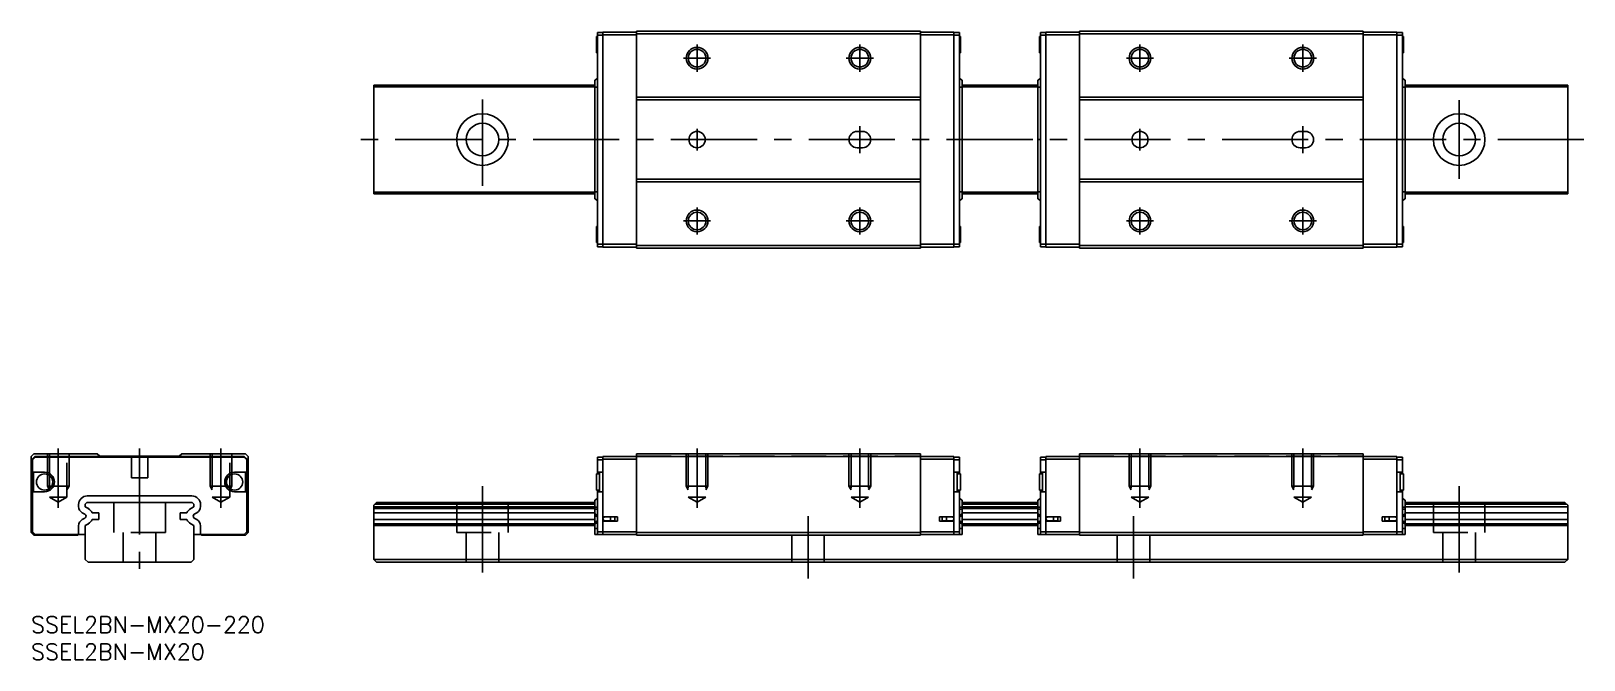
# Model space of a CAD drawing. Extents: x 0 to 286, y -8 to 108.
import ezdxf

# ---------------------------------------------------------------- set-up
doc = ezdxf.new("R2010")
doc.units = 0
doc.header["$LTSCALE"] = 0.5
doc.linetypes.add('CENTER', pattern=[50.8, 31.75, -6.35, 6.35, -6.35])
doc.linetypes.add('DASHED', pattern=[19.05, 12.7, -6.35])
for name, color, linetype in [('MSM_CENTER', 1, 'CENTER'), ('MSM_CONTINUOUS', 7, 'CONTINUOUS'), ('MSM_DASHED', 4, 'DASHED'), ('MSM_NARROW', 5, 'CONTINUOUS'), ('MSM_PART_NUMBER', 7, 'CONTINUOUS')]:
    doc.layers.add(name, color=color, linetype=linetype)
doc.styles.get("Standard").update_dxf_attribs({"font": 'txt.shx', "height": 3, "bigfont": 'bigfont.shx'})

# ---------------------------------------------------------------- blocks, each defined once
blk = doc.blocks.new('*U2')
at = {"layer": 'MSM_PART_NUMBER'}
blk.add_text('SSEL2BN-MX20-220', height=3, dxfattribs=at).set_placement((0, -3))
blk = doc.blocks.new('*U3')
at = {"layer": 'MSM_PART_NUMBER'}
blk.add_text('SSEL2BN-MX20', height=3, dxfattribs=at).set_placement((0, -8))

msp = doc.modelspace()

# ---------------------------------------------------------------- linework, layer by layer
at = {"layer": 'MSM_CENTER'}
for p, q in [((122.74, 100.41), (122.74, 105.41)), ((152.74, 100.41), (152.74, 105.41)), ((204.37, 100.41), (204.37, 105.41)), ((234.37, 100.41), (234.37, 105.41)), ((120.24, 102.91), (125.24, 102.91)), ((155.24, 102.91), (150.24, 102.91)), ((201.87, 102.91), (206.87, 102.91)), ((236.87, 102.91), (231.87, 102.91)), ((83.19, 79.41), (83.19, 96.41)), ((263.19, 80.66), (263.19, 95.16)), ((122.74, 85.91), (122.74, 89.91)), ((152.74, 90.41), (152.74, 85.41)), ((204.37, 85.91), (204.37, 89.91)), ((234.37, 90.41), (234.37, 85.41)), ((286.19, 87.91), (60.19, 87.91)), ((122.74, 75.41), (122.74, 70.41)), ((152.74, 75.41), (152.74, 70.41)), ((204.37, 75.41), (204.37, 70.41)), ((234.37, 75.41), (234.37, 70.41)), ((120.24, 72.91), (125.24, 72.91)), ((155.24, 72.91), (150.24, 72.91)), ((201.87, 72.91), (206.87, 72.91)), ((236.87, 72.91), (231.87, 72.91)), ((5, 31), (5, 20.06)), ((20, 31), (20, 8.5)), ((35, 31), (35, 20.06)), ((122.74, 31), (122.74, 20.06)), ((152.74, 31), (152.74, 20.06)), ((204.37, 31), (204.37, 20.06)), ((234.37, 31), (234.37, 20.06)), ((83.19, 24), (83.19, 7)), ((263.19, 24), (263.19, 7)), ((143.19, 18.5), (143.19, 7)), ((203.19, 18.5), (203.19, 7))]:
    msp.add_line(p, q, dxfattribs=at)
at = {"layer": 'MSM_CONTINUOUS'}
for p, q in [((104.19, 103.91), (104.19, 106.91)), ((104.39, 106.91), (104.19, 106.91)), ((104.39, 107.66), (104.39, 68.16)), ((104.39, 107.66), (105.39, 107.66)), ((104.39, 107.16), (105.39, 107.16)), ((105.39, 107.71), (105.39, 68.11)), ((105.39, 107.71), (111.59, 107.71)), ((105.39, 107.21), (111.59, 107.21)), ((111.59, 107.91), (111.59, 67.91)), ((163.89, 107.91), (111.59, 107.91)), ((163.89, 107.41), (111.59, 107.41)), ((163.89, 107.91), (163.89, 67.91)), ((170.09, 107.71), (163.89, 107.71)), ((170.09, 107.21), (163.89, 107.21)), ((170.09, 107.71), (170.09, 68.11)), ((171.09, 107.66), (170.09, 107.66)), ((171.09, 107.16), (170.09, 107.16)), ((171.09, 107.66), (171.09, 68.16)), ((171.29, 106.91), (171.09, 106.91)), ((171.29, 103.91), (171.29, 106.91)), ((186.02, 106.91), (185.82, 106.91)), ((185.82, 103.91), (185.82, 106.91)), ((186.02, 107.66), (187.02, 107.66)), ((186.02, 107.66), (186.02, 68.16)), ((186.02, 107.16), (187.02, 107.16)), ((187.02, 107.71), (193.22, 107.71)), ((187.02, 107.71), (187.02, 68.11)), ((187.02, 107.21), (193.22, 107.21)), ((245.52, 107.91), (193.22, 107.91)), ((193.22, 107.91), (193.22, 67.91)), ((245.52, 107.41), (193.22, 107.41)), ((245.52, 107.91), (245.52, 67.91)), ((251.72, 107.71), (245.52, 107.71)), ((251.72, 107.21), (245.52, 107.21)), ((251.72, 107.71), (251.72, 68.11)), ((252.72, 107.66), (251.72, 107.66)), ((252.72, 107.16), (251.72, 107.16)), ((252.72, 107.66), (252.72, 68.16)), ((252.92, 106.91), (252.72, 106.91)), ((252.92, 103.91), (252.92, 106.91)), ((104.19, 103.91), (104.39, 103.91)), ((171.09, 103.91), (171.29, 103.91)), ((185.82, 103.91), (186.02, 103.91)), ((252.72, 103.91), (252.92, 103.91)), ((103.89, 97.91), (63.19, 97.91)), ((63.19, 97.91), (63.19, 77.91)), ((103.89, 97.61), (63.19, 97.61)), ((104.39, 99.14), (103.89, 98.84)), ((103.89, 76.98), (103.89, 98.84)), ((104.39, 97.54), (103.89, 97.54)), ((171.09, 99.14), (171.59, 98.84)), ((171.09, 97.54), (171.59, 97.54)), ((171.59, 76.98), (171.59, 98.84)), ((185.52, 97.91), (171.59, 97.91)), ((185.52, 97.61), (171.59, 97.61)), ((186.02, 99.14), (185.52, 98.84)), ((185.52, 76.98), (185.52, 98.84)), ((186.02, 97.54), (185.52, 97.54)), ((252.72, 99.14), (253.22, 98.84)), ((252.72, 97.54), (253.22, 97.54)), ((253.22, 76.98), (253.22, 98.84)), ((283.19, 97.91), (253.22, 97.91)), ((283.19, 97.61), (253.22, 97.61)), ((283.19, 77.91), (283.19, 97.91)), ((163.89, 95.71), (111.59, 95.71)), ((163.89, 95.21), (111.59, 95.21)), ((245.52, 95.71), (193.22, 95.71)), ((245.52, 95.21), (193.22, 95.21)), ((152.24, 89.41), (153.24, 89.41)), ((233.87, 89.41), (234.87, 89.41)), ((103.89, 87.91), (104.39, 87.91)), ((152.24, 86.41), (153.24, 86.41)), ((171.59, 87.91), (171.09, 87.91)), ((185.52, 87.91), (186.02, 87.91)), ((233.87, 86.41), (234.87, 86.41)), ((253.22, 87.91), (252.72, 87.91)), ((163.89, 80.61), (111.59, 80.61)), ((245.52, 80.61), (193.22, 80.61)), ((103.89, 78.21), (63.19, 78.21)), ((103.89, 77.91), (63.19, 77.91)), ((104.39, 78.28), (103.89, 78.28)), ((163.89, 80.11), (111.59, 80.11)), ((171.09, 78.28), (171.59, 78.28)), ((185.52, 78.21), (171.59, 78.21)), ((185.52, 77.91), (171.59, 77.91)), ((186.02, 78.28), (185.52, 78.28)), ((245.52, 80.11), (193.22, 80.11)), ((252.72, 78.28), (253.22, 78.28)), ((283.19, 78.21), (253.22, 78.21)), ((283.19, 77.91), (253.22, 77.91)), ((104.39, 76.68), (103.89, 76.98)), ((171.09, 76.68), (171.59, 76.98)), ((186.02, 76.68), (185.52, 76.98)), ((252.72, 76.68), (253.22, 76.98)), ((104.19, 71.91), (104.19, 68.91)), ((104.39, 71.91), (104.19, 71.91)), ((171.29, 71.91), (171.09, 71.91)), ((171.29, 71.91), (171.29, 68.91)), ((186.02, 71.91), (185.82, 71.91)), ((185.82, 71.91), (185.82, 68.91)), ((252.92, 71.91), (252.72, 71.91)), ((252.92, 71.91), (252.92, 68.91)), ((104.19, 68.91), (104.39, 68.91)), ((171.09, 68.91), (171.29, 68.91)), ((185.82, 68.91), (186.02, 68.91)), ((252.72, 68.91), (252.92, 68.91)), ((104.39, 68.66), (105.39, 68.66)), ((104.39, 68.16), (105.39, 68.16)), ((105.39, 68.61), (111.59, 68.61)), ((105.39, 68.11), (111.59, 68.11)), ((163.89, 68.41), (111.59, 68.41)), ((163.89, 67.91), (111.59, 67.91)), ((170.09, 68.61), (163.89, 68.61)), ((170.09, 68.11), (163.89, 68.11)), ((171.09, 68.66), (170.09, 68.66)), ((171.09, 68.16), (170.09, 68.16)), ((186.02, 68.66), (187.02, 68.66)), ((186.02, 68.16), (187.02, 68.16)), ((187.02, 68.61), (193.22, 68.61)), ((187.02, 68.11), (193.22, 68.11)), ((245.52, 68.41), (193.22, 68.41)), ((245.52, 67.91), (193.22, 67.91)), ((251.72, 68.61), (245.52, 68.61)), ((251.72, 68.11), (245.52, 68.11)), ((252.72, 68.66), (251.72, 68.66)), ((252.72, 68.16), (251.72, 68.16)), ((0.5, 30), (0, 29.5)), ((0, 29.5), (0, 15.5)), ((0.7, 29.5), (0.2, 29)), ((0.2, 29), (0.2, 15.6)), ((0.25, 28.9), (0.75, 29.4)), ((0.25, 26.6), (0.25, 28.9)), ((12.2, 30), (0.5, 30)), ((39.3, 29.5), (0.7, 29.5)), ((0.75, 29.4), (39.25, 29.4)), ((12.7, 29.55), (12.2, 30)), ((27.3, 29.55), (12.7, 29.55)), ((27.8, 30), (27.3, 29.55)), ((39.5, 30), (27.8, 30)), ((39.25, 29.4), (39.75, 28.9)), ((39.8, 29), (39.3, 29.5)), ((40, 29.5), (39.5, 30)), ((39.75, 28.9), (39.75, 26.6)), ((39.8, 15.6), (39.8, 29)), ((40, 15.5), (40, 29.5)), ((104.39, 26.3), (104.39, 29.4)), ((104.39, 29.4), (105.39, 29.4)), ((104.39, 28.9), (105.39, 28.9)), ((105.39, 29.5), (105.39, 15.1)), ((105.39, 29.5), (170.09, 29.5)), ((105.39, 29), (111.59, 29)), ((111.59, 30), (111.59, 15)), ((163.89, 30), (111.59, 30)), ((163.89, 30), (163.89, 15)), ((170.09, 29), (163.89, 29)), ((170.09, 29.5), (170.09, 15.1)), ((171.09, 29.4), (170.09, 29.4)), ((171.09, 28.9), (170.09, 28.9)), ((171.09, 26.3), (171.09, 29.4)), ((186.02, 29.4), (187.02, 29.4)), ((186.02, 26.3), (186.02, 29.4)), ((186.02, 28.9), (187.02, 28.9)), ((187.02, 29.5), (251.72, 29.5)), ((187.02, 29.5), (187.02, 15.1)), ((187.02, 29), (193.22, 29)), ((245.52, 30), (193.22, 30)), ((193.22, 30), (193.22, 15)), ((245.52, 30), (245.52, 15)), ((251.72, 29), (245.52, 29)), ((251.72, 29.5), (251.72, 15.1)), ((252.72, 29.4), (251.72, 29.4)), ((252.72, 28.9), (251.72, 28.9)), ((252.72, 26.3), (252.72, 29.4)), ((2.5, 26.6), (0.25, 26.6)), ((0.45, 26.6), (0.45, 23)), ((39.75, 26.6), (37.5, 26.6)), ((39.55, 23), (39.55, 26.6)), ((104.19, 26.3), (104.19, 23.3)), ((104.79, 26.3), (104.19, 26.3)), ((104.39, 26.6), (105.39, 26.6)), ((104.79, 26.6), (104.79, 23)), ((171.09, 26.6), (170.09, 26.6)), ((170.69, 26.6), (170.69, 23)), ((171.29, 26.3), (170.69, 26.3)), ((171.29, 26.3), (171.29, 23.3)), ((186.42, 26.3), (185.82, 26.3)), ((185.82, 26.3), (185.82, 23.3)), ((186.02, 26.6), (187.02, 26.6)), ((186.42, 26.6), (186.42, 23)), ((252.72, 26.6), (251.72, 26.6)), ((252.32, 26.6), (252.32, 23)), ((252.92, 26.3), (252.32, 26.3)), ((252.92, 26.3), (252.92, 23.3)), ((0.25, 23), (2.5, 23)), ((0.25, 15.6), (0.25, 23)), ((37.5, 23), (39.75, 23)), ((39.75, 23), (39.75, 15.6)), ((104.19, 23.3), (104.79, 23.3)), ((104.39, 23.3), (104.39, 15.1)), ((104.39, 23), (105.39, 23)), ((171.09, 23), (170.09, 23)), ((170.69, 23.3), (171.29, 23.3)), ((171.09, 23.3), (171.09, 15.1)), ((185.82, 23.3), (186.42, 23.3)), ((186.02, 23.3), (186.02, 15.1)), ((186.02, 23), (187.02, 23)), ((252.72, 23), (251.72, 23)), ((252.32, 23.3), (252.92, 23.3)), ((252.72, 23.3), (252.72, 15.1)), ((8.77, 20.63), (8.77, 20.26)), ((10.3, 21), (10, 20.7)), ((10, 20.7), (10, 20.22)), ((10, 20.22), (10.56, 19.9)), ((29.7, 21), (10.3, 21)), ((29.63, 22.23), (10.37, 22.23)), ((29.44, 19.9), (30, 20.22)), ((30, 20.7), (29.7, 21)), ((30, 20.22), (30, 20.7)), ((31.23, 20.26), (31.23, 20.63)), ((63.69, 21), (63.19, 20.5)), ((63.19, 20.5), (63.19, 10.5)), ((103.89, 20.22), (63.19, 20.22)), ((103.89, 20.7), (63.39, 20.7)), ((103.89, 21), (63.69, 21)), ((104.39, 21.73), (103.89, 21.43)), ((103.89, 15.1), (103.89, 21.43)), ((104.39, 20.13), (103.89, 20.13)), ((171.09, 21.73), (171.59, 21.43)), ((171.09, 20.13), (171.59, 20.13)), ((171.59, 15.1), (171.59, 21.43)), ((185.52, 21), (171.59, 21)), ((185.52, 20.7), (171.59, 20.7)), ((185.52, 20.22), (171.59, 20.22)), ((186.02, 21.73), (185.52, 21.43)), ((185.52, 15.1), (185.52, 21.43)), ((186.02, 20.13), (185.52, 20.13)), ((252.72, 21.73), (253.22, 21.43)), ((252.72, 20.13), (253.22, 20.13)), ((253.22, 15.1), (253.22, 21.43)), ((282.69, 21), (253.22, 21)), ((282.99, 20.7), (253.22, 20.7)), ((283.19, 20.22), (253.22, 20.22)), ((282.69, 21), (283.19, 20.5)), ((283.19, 10.5), (283.19, 20.5)), ((9.42, 19.14), (9.93, 18.85)), ((9.93, 18.15), (9.42, 17.86)), ((11.28, 19.1), (12.5, 19.1)), ((12.5, 17.9), (11.28, 17.9)), ((12.5, 19.1), (12.5, 17.9)), ((27.5, 17.9), (27.5, 19.1)), ((27.5, 19.1), (28.72, 19.1)), ((28.72, 17.9), (27.5, 17.9)), ((30.07, 18.85), (30.58, 19.14)), ((30.58, 17.86), (30.07, 18.15)), ((103.89, 19.9), (63.19, 19.9)), ((103.89, 19.1), (63.19, 19.1)), ((103.89, 17.9), (63.19, 17.9)), ((104.39, 19.76), (103.89, 19.76)), ((104.39, 18.64), (103.89, 18.9)), ((104.39, 18.35), (103.89, 18.61)), ((104.39, 17.65), (103.89, 17.39)), ((104.39, 17.36), (103.89, 17.1)), ((108.09, 18.4), (105.39, 18.4)), ((108.09, 17.6), (105.39, 17.6)), ((107.59, 18.35), (105.74, 18.35)), ((105.74, 17.65), (107.59, 17.65)), ((106.19, 18.35), (106.19, 18.4)), ((106.19, 17.6), (106.19, 17.65)), ((106.65, 18.35), (106.65, 18.4)), ((106.65, 17.6), (106.65, 17.65)), ((106.79, 17.65), (106.79, 18.35)), ((107.59, 17.65), (107.59, 18.35)), ((108.09, 17.6), (108.09, 18.4)), ((167.39, 18.4), (170.09, 18.4)), ((167.39, 17.6), (167.39, 18.4)), ((167.39, 17.6), (170.09, 17.6)), ((167.89, 17.65), (167.89, 18.35)), ((169.74, 18.35), (167.89, 18.35)), ((167.89, 17.65), (169.74, 17.65)), ((168.69, 17.65), (168.69, 18.35)), ((168.83, 18.35), (168.83, 18.4)), ((168.83, 17.6), (168.83, 17.65)), ((169.29, 18.35), (169.29, 18.4)), ((169.29, 17.6), (169.29, 17.65)), ((171.09, 19.76), (171.59, 19.76)), ((171.09, 18.64), (171.59, 18.9)), ((171.09, 18.35), (171.59, 18.61)), ((171.09, 17.65), (171.59, 17.39)), ((171.09, 17.36), (171.59, 17.1)), ((185.52, 19.9), (171.59, 19.9)), ((185.52, 19.1), (171.59, 19.1)), ((185.52, 17.9), (171.59, 17.9)), ((186.02, 19.76), (185.52, 19.76)), ((186.02, 18.64), (185.52, 18.9)), ((186.02, 18.35), (185.52, 18.61)), ((186.02, 17.65), (185.52, 17.39)), ((186.02, 17.36), (185.52, 17.1)), ((189.72, 18.4), (187.02, 18.4)), ((189.72, 17.6), (187.02, 17.6)), ((189.22, 18.35), (187.37, 18.35)), ((187.37, 17.65), (189.22, 17.65)), ((187.82, 18.35), (187.82, 18.4)), ((187.82, 17.6), (187.82, 17.65)), ((188.28, 18.35), (188.28, 18.4)), ((188.28, 17.6), (188.28, 17.65)), ((188.42, 17.65), (188.42, 18.35)), ((189.22, 17.65), (189.22, 18.35)), ((189.72, 17.6), (189.72, 18.4)), ((249.02, 17.6), (249.02, 18.4)), ((249.02, 18.4), (251.72, 18.4)), ((249.02, 17.6), (251.72, 17.6)), ((251.37, 18.35), (249.52, 18.35)), ((249.52, 17.65), (249.52, 18.35)), ((249.52, 17.65), (251.37, 17.65)), ((250.32, 17.65), (250.32, 18.35)), ((250.46, 18.35), (250.46, 18.4)), ((250.46, 17.6), (250.46, 17.65)), ((250.92, 18.35), (250.92, 18.4)), ((250.92, 17.6), (250.92, 17.65)), ((252.72, 19.76), (253.22, 19.76)), ((252.72, 18.64), (253.22, 18.9)), ((252.72, 18.35), (253.22, 18.61)), ((252.72, 17.65), (253.22, 17.39)), ((252.72, 17.36), (253.22, 17.1)), ((283.19, 19.1), (253.22, 19.1)), ((283.19, 17.9), (253.22, 17.9)), ((0, 15.5), (0.5, 15)), ((0.2, 15.6), (0.7, 15.1)), ((0.75, 15.1), (0.25, 15.6)), ((0.5, 15), (8.53, 15)), ((0.7, 15.1), (10, 15.1)), ((8.53, 15), (8.74, 15.1)), ((8.77, 16.74), (8.77, 15.1)), ((10.56, 17.1), (10, 16.78)), ((10, 16.78), (10, 10.5)), ((30, 16.78), (29.44, 17.1)), ((30, 10.5), (30, 16.78)), ((30, 15.1), (39.3, 15.1)), ((31.23, 15.1), (31.23, 16.74)), ((31.26, 15.1), (31.47, 15)), ((31.47, 15), (39.5, 15)), ((39.75, 15.6), (39.25, 15.1)), ((39.3, 15.1), (39.8, 15.6)), ((39.5, 15), (40, 15.5)), ((103.89, 17.1), (63.19, 17.1)), ((103.89, 16.78), (63.19, 16.78)), ((104.39, 16.24), (103.89, 16.24)), ((111.59, 15.1), (103.89, 15.1)), ((104.39, 15.6), (111.59, 15.6)), ((163.89, 15.5), (111.59, 15.5)), ((163.89, 15), (111.59, 15)), ((171.09, 15.6), (163.89, 15.6)), ((171.59, 15.1), (163.89, 15.1)), ((171.09, 16.24), (171.59, 16.24)), ((185.52, 17.1), (171.59, 17.1)), ((185.52, 16.78), (171.59, 16.78)), ((186.02, 16.24), (185.52, 16.24)), ((193.22, 15.1), (185.52, 15.1)), ((186.02, 15.6), (193.22, 15.6)), ((245.52, 15.5), (193.22, 15.5)), ((245.52, 15), (193.22, 15)), ((252.72, 15.6), (245.52, 15.6)), ((253.22, 15.1), (245.52, 15.1)), ((252.72, 16.24), (253.22, 16.24)), ((283.19, 17.1), (253.22, 17.1)), ((283.19, 16.78), (253.22, 16.78)), ((10, 10.5), (10.5, 10)), ((10.5, 10), (29.5, 10)), ((29.5, 10), (30, 10.5)), ((283.19, 10.5), (63.19, 10.5)), ((63.19, 10.5), (63.69, 10)), ((282.69, 10), (63.69, 10)), ((283.19, 10.5), (282.69, 10))]:
    msp.add_line(p, q, dxfattribs=at)
for centre, radius in [((122.74, 102.91), 1.62), ((152.74, 102.91), 1.62), ((204.37, 102.91), 1.62), ((234.37, 102.91), 1.62), ((83.19, 87.91), 4.75), ((263.19, 87.91), 4.75), ((83.19, 87.91), 3), ((122.74, 87.91), 1.5), ((204.37, 87.91), 1.5), ((263.19, 87.91), 3), ((122.74, 72.91), 1.62), ((152.74, 72.91), 1.62), ((204.37, 72.91), 1.62), ((234.37, 72.91), 1.62), ((2.5, 24.8), 1.5), ((37.5, 24.8), 1.5)]:
    msp.add_circle(centre, radius, dxfattribs=at)
for centre, radius, start, end in [((152.24, 87.91), 1.5, 90, 270), ((153.24, 87.91), 1.5, 270, 90), ((233.87, 87.91), 1.5, 90, 270), ((234.87, 87.91), 1.5, 270, 90), ((2.5, 24.8), 1.8, 270, 90), ((37.5, 24.8), 1.8, 90, 270), ((10.37, 20.63), 1.6, 90, 180), ((10.07, 20.26), 1.3, 180, 239.9972), ((29.63, 20.63), 1.6, 0, 90), ((29.93, 20.26), 1.3, 300.0028, 0), ((10.07, 16.74), 1.3, 120.0028, 180), ((9.73, 18.5), 0.4, 300.0028, 59.9972), ((9.68, 18.38), 1.75, 24.1151, 60.0008), ((9.68, 18.62), 1.75, 299.9992, 335.8849), ((30.31, 18.38), 1.75, 119.9992, 155.8849), ((30.31, 18.62), 1.75, 204.1151, 240.0008), ((30.27, 18.5), 0.4, 120.0028, 239.9972), ((29.93, 16.74), 1.3, 0, 59.9972), ((105.74, 18), 0.35, 90, 270), ((169.74, 18), 0.35, 270, 90), ((187.37, 18), 0.35, 90, 270), ((251.37, 18), 0.35, 270, 90)]:
    msp.add_arc(centre, radius, start, end, dxfattribs=at)
at = {"layer": 'MSM_DASHED'}
for p, q in [((3, 30), (3, 24)), ((3.38, 30), (3.38, 22)), ((6.62, 22), (6.62, 30)), ((7, 30), (7, 24)), ((18.5, 29.55), (18.5, 25.55)), ((21.5, 29.55), (21.5, 25.55)), ((33, 30), (33, 24)), ((33.38, 30), (33.38, 22)), ((36.62, 22), (36.62, 30)), ((37, 30), (37, 24)), ((111.59, 29.55), (163.89, 29.55)), ((120.74, 30), (120.74, 24)), ((121.12, 30), (121.12, 22)), ((124.36, 30), (124.36, 22)), ((124.74, 30), (124.74, 24)), ((150.74, 30), (150.74, 24)), ((151.12, 30), (151.12, 22)), ((154.36, 30), (154.36, 22)), ((154.74, 30), (154.74, 24)), ((193.22, 29.55), (245.52, 29.55)), ((202.37, 30), (202.37, 24)), ((202.75, 30), (202.75, 22)), ((205.99, 30), (205.99, 22)), ((206.37, 30), (206.37, 24)), ((232.37, 30), (232.37, 24)), ((232.75, 30), (232.75, 22)), ((235.99, 30), (235.99, 22)), ((236.37, 30), (236.37, 24)), ((3, 24), (7, 24)), ((3, 24), (3.38, 23.34)), ((7, 24), (6.62, 23.34)), ((18.5, 25.55), (21.5, 25.55)), ((33, 24), (37, 24)), ((33, 24), (33.38, 23.34)), ((37, 24), (36.62, 23.34)), ((120.74, 24), (124.74, 24)), ((120.74, 24), (121.12, 23.34)), ((124.74, 24), (124.36, 23.34)), ((150.74, 24), (154.74, 24)), ((150.74, 24), (151.12, 23.34)), ((154.74, 24), (154.36, 23.34)), ((202.37, 24), (206.37, 24)), ((202.37, 24), (202.75, 23.34)), ((206.37, 24), (205.99, 23.34)), ((232.37, 24), (236.37, 24)), ((232.37, 24), (232.75, 23.34)), ((236.37, 24), (235.99, 23.34)), ((3.38, 22), (5, 21.06)), ((6.62, 22), (3.38, 22)), ((5, 21.06), (6.62, 22)), ((15.25, 21), (15.25, 15.5)), ((24.75, 21), (24.75, 15.5)), ((33.38, 22), (35, 21.06)), ((36.62, 22), (33.38, 22)), ((35, 21.06), (36.62, 22)), ((78.44, 21), (78.44, 15.5)), ((87.94, 21), (87.94, 15.5)), ((121.12, 22), (124.36, 22)), ((121.12, 22), (122.74, 21.06)), ((124.36, 22), (122.74, 21.06)), ((151.12, 22), (154.36, 22)), ((151.12, 22), (152.74, 21.06)), ((154.36, 22), (152.74, 21.06)), ((202.75, 22), (205.99, 22)), ((202.75, 22), (204.37, 21.06)), ((205.99, 22), (204.37, 21.06)), ((232.75, 22), (235.99, 22)), ((232.75, 22), (234.37, 21.06)), ((235.99, 22), (234.37, 21.06)), ((258.44, 21), (258.44, 15.5)), ((267.94, 21), (267.94, 15.5)), ((24.75, 15.5), (15.25, 15.5)), ((17, 15.5), (17, 10)), ((23, 15.5), (23, 10)), ((78.44, 15.5), (87.94, 15.5)), ((80.19, 15.5), (80.19, 10)), ((86.19, 15.5), (86.19, 10)), ((140.19, 15), (140.19, 10)), ((146.19, 15), (146.19, 10)), ((200.19, 15), (200.19, 10)), ((206.19, 15), (206.19, 10)), ((258.44, 15.5), (267.94, 15.5)), ((260.19, 15.5), (260.19, 10)), ((266.19, 15.5), (266.19, 10))]:
    msp.add_line(p, q, dxfattribs=at)
at = {"layer": 'MSM_NARROW'}
for centre in [(122.74, 102.91), (152.74, 102.91), (204.37, 102.91), (234.37, 102.91), (122.74, 72.91), (152.74, 72.91), (204.37, 72.91), (234.37, 72.91)]:
    msp.add_circle(centre, 2, dxfattribs=at)

# ---------------------------------------------------------------- block references
at = {"layer": 'MSM_CONTINUOUS'}
for name in ['*U2', '*U3']:
    msp.add_blockref(name, (0, 0), dxfattribs=at)

doc.saveas('drawing.dxf')
